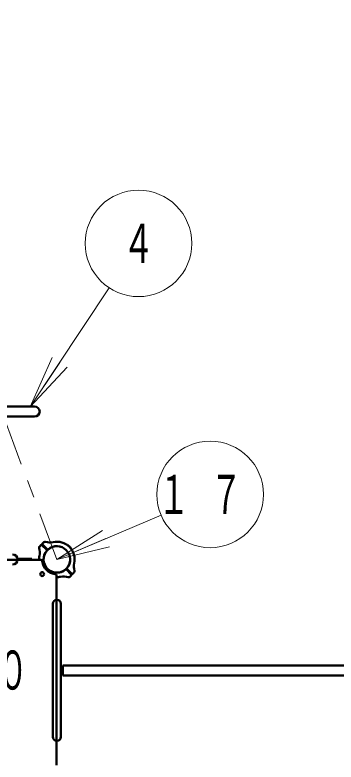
# Model space of a CAD drawing. Units: millimetres on the paper. Extents: x -385 to 0, y -594 to 267.
# Drawn here: x -261.25 to -243.17, y 187.81 to 229.91 of the extents above; entities that cross this region are included whole.
import ezdxf
from ezdxf.enums import TextEntityAlignment as Align

# ---------------------------------------------------------------- set-up
doc = ezdxf.new("R2010")
doc.units = ezdxf.units.MM
doc.linetypes.add('USER2', pattern=[6, 3, -1, 1, -1])
doc.layers.add('LY_1', color=140, linetype='Continuous', lineweight=50)
doc.styles.add('ＭＳ ゴシック', font='')
doc.styles.get('ＭＳ ゴシック').set_extended_font_data('MS Gothic')

msp = doc.modelspace()

# ---------------------------------------------------------------- linework, layer by layer
at = {"layer": 'LY_1', "color": 7, "linetype": 'USER2', "lineweight": 13}
msp.add_line((-270.31, 229.909), (-258.887, 199.228), dxfattribs=at)
at = {"layer": 'LY_1', "color": 7, "lineweight": 13}
for p, q in [((-260.382, 207.829), (-255.945, 214.534)), ((-260.382, 207.829), (-259.144, 210.607)), ((-260.382, 207.829), (-258.727, 210.331)), ((-258.31, 210.055), (-260.382, 207.829)), ((-258.887, 199.228), (-253.018, 201.72)), ((-258.887, 199.228), (-256.321, 200.861)), ((-258.887, 199.228), (-256.126, 200.4)), ((-255.93, 199.94), (-258.887, 199.228))]:
    msp.add_line(p, q, dxfattribs=at)
at = {"layer": 'LY_1'}
for p, q in [((-260.137, 207.845), (-265.137, 207.845)), ((-264.854, 207.278), (-260.137, 207.278)), ((-259.783, 200.039), (-259.872, 199.943)), ((-259.457, 199.763), (-259.735, 200.04)), ((-259.422, 199.798), (-259.7, 200.076)), ((-259.699, 200.124), (-259.603, 200.213)), ((-258.308, 200.043), (-258.306, 200.045)), ((-258.072, 199.807), (-258.07, 199.809)), ((-265.137, 199.203), (-259.797, 199.203)), ((-260.297, 199.255), (-261.105, 199.255)), ((-260.297, 199.201), (-261.105, 199.201)), ((-260.297, 199.255), (-260.297, 199.201)), ((-258.912, 192.978), (-258.912, 198.318)), ((-258.353, 198.658), (-258.075, 198.38)), ((-258.317, 198.693), (-258.04, 198.416)), ((-258.076, 198.332), (-258.164, 198.25)), ((-257.992, 198.416), (-257.909, 198.505)), ((-259.114, 189.228), (-259.114, 196.728)), ((-258.661, 189.228), (-258.661, 196.728)), ((-221.721, 193.261), (-258.554, 193.261)), ((-258.554, 193.261), (-258.554, 192.695)), ((-258.912, 192.978), (-258.912, 187.638)), ((-221.721, 192.695), (-258.554, 192.695))]:
    msp.add_line(p, q, dxfattribs=at)
at = {"layer": 'LY_1', "color": 7, "lineweight": 13}
for centre in [(-254.29, 217.036), (-250.257, 202.892)]:
    msp.add_circle(centre, 3, dxfattribs=at)
at = {"layer": 'LY_1'}
for centre, radius in [((-258.887, 199.228), 0.743), ((-259.712, 198.403), 0.108)]:
    msp.add_circle(centre, radius, dxfattribs=at)
for centre, radius, start, end in [((-260.137, 207.561), 0.283, 270, 90), ((-259.758, 200.017), 0.0333, 45, 137), ((-259.676, 200.099), 0.0333, 133, 225), ((-259.553, 200.145), 0.0833, 72.4588, 133), ((-259.277, 201.019), 0.833, 252.4588, 282.2728), ((-258.887, 199.228), 0.75, 45, 130.7293), ((-258.887, 199.228), 1, 45, 102.2728), ((-258.294, 200.033), 0.0167, 53.6269, 135), ((-258.887, 199.228), 1.017, 45, 53.6269), ((-259.805, 199.894), 0.0833, 137, 197.5412), ((-260.679, 199.618), 0.833, 347.7272, 17.5412), ((-258.887, 199.228), 0.75, 139.2707, 225), ((-259.481, 199.739), 0.0333, 319.2707, 45), ((-259.398, 199.821), 0.0333, 225, 310.7293), ((-258.887, 199.228), 0.75, 319.2707, 45), ((-258.887, 199.228), 1, 347.7272, 45), ((-258.887, 199.228), 1.017, 36.3731, 45), ((-258.082, 199.821), 0.0167, 315, 36.3731), ((-261.387, 199.228), 0.283, 270, 90), ((-258.887, 199.228), 1, 167.7272, 181.4325), ((-259.797, 199.12), 0.0833, 6.7872, 90), ((-258.887, 199.228), 0.833, 186.7872, 263.2128), ((-258.887, 199.228), 0.75, 225, 310.7293), ((-258.294, 198.717), 0.0333, 139.2707, 225), ((-257.096, 198.838), 0.833, 167.7272, 197.5412), ((-258.996, 198.318), 0.0833, 0, 83.2128), ((-258.376, 198.634), 0.0333, 45, 130.7293), ((-258.098, 198.357), 0.0333, 313, 45), ((-258.016, 198.439), 0.0333, 225, 317), ((-257.97, 198.562), 0.0833, 317, 17.5412), ((-258.887, 199.228), 1, 268.5675, 282.2728), ((-258.498, 197.436), 0.833, 72.4588, 102.2728), ((-258.221, 198.31), 0.0833, 252.4588, 313), ((-258.887, 196.728), 0.227, 0, 180), ((-258.887, 189.228), 0.227, 180, 0)]:
    msp.add_arc(centre, radius, start, end, dxfattribs=at)

# ---------------------------------------------------------------- texts
at = {"layer": 'LY_1', "color": 7, "style": 'ＭＳ ゴシック', "width": 0.6}
msp.add_text('４', height=2.199, dxfattribs=at).set_placement((-254.29, 217.036), align=Align.MIDDLE_CENTER)
at = {"layer": 'LY_1', "color": 7, "char_height": 2.199, "style": 'ＭＳ ゴシック'}
for s, insert, attachment_point in [('\\T1.64;\\W0.6;１７', (-250.257, 202.892), 5), ('\\T1.64;\\W0.6;１５００', (-271.137, 192.978), 4)]:
    msp.add_mtext(s, dxfattribs=dict(at, insert=insert, attachment_point=attachment_point))

doc.saveas('drawing.dxf')
